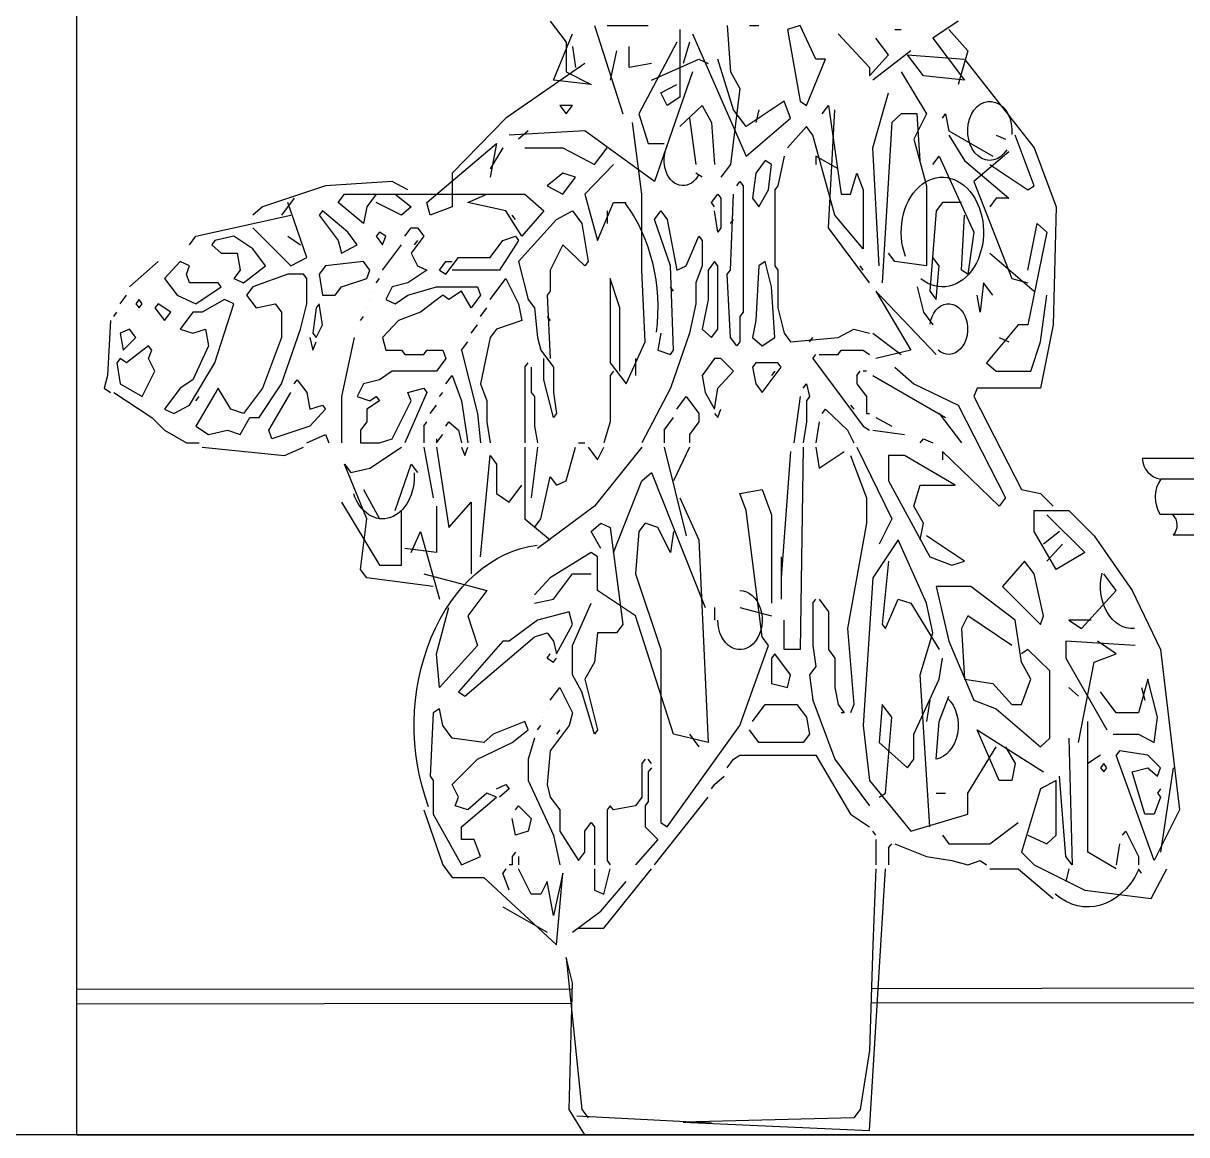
# Model space of a CAD drawing. Header units: inches. Extents: x 3 to 45, y 10.7 to 35.5.
# Drawn here: x 11.336 to 12.136, y 28.993 to 29.756 of the extents above; entities that cross this region are included whole.
import ezdxf

# ---------------------------------------------------------------- set-up
doc = ezdxf.new("R2010")
doc.units = ezdxf.units.IN
doc.header["$MEASUREMENT"] = 0
for name, color, linetype in [('02', 2, 'Continuous'), ('1', 1, 'Continuous'), ('4', 4, 'Continuous')]:
    doc.layers.add(name, color=color, linetype=linetype)

msp = doc.modelspace()

# ---------------------------------------------------------------- linework, layer by layer
at = {"layer": '02'}
for q in [(11.37263, 31.66262), (16.67263, 28.99262)]:
    msp.add_line((11.37263, 28.99262), q, dxfattribs=at)
at = {"layer": '1'}
for p, q in [((11.69805, 29.75775), (11.70892, 29.74326)), ((11.72848, 29.75485), (11.74805, 29.69399)), ((11.73718, 29.75485), (11.76543, 29.75485)), ((11.81978, 29.75485), (11.82195, 29.72297)), ((11.83499, 29.75485), (11.84151, 29.75485)), ((11.86977, 29.75485), (11.86108, 29.75196)), ((11.88064, 29.73167), (11.86977, 29.75485)), ((11.97846, 29.75775), (11.96107, 29.74616)), ((11.70022, 29.71718), (11.71327, 29.74906)), ((11.78717, 29.75196), (11.78717, 29.70558)), ((11.79587, 29.74906), (11.83282, 29.66501)), ((11.86108, 29.75196), (11.86977, 29.70269)), ((11.89586, 29.74906), (11.91759, 29.72587)), ((11.93498, 29.75196), (11.93933, 29.75196)), ((11.93933, 29.75196), (11.93933, 29.75196)), ((11.97193, 29.75196), (11.98498, 29.73746)), ((11.70892, 29.74326), (11.70892, 29.72297)), ((11.71327, 29.74036), (11.71544, 29.72587)), ((11.75239, 29.72587), (11.75239, 29.74036)), ((11.785, 29.74326), (11.75891, 29.69399)), ((11.79369, 29.74326), (11.78935, 29.72877)), ((11.93063, 29.73457), (11.92194, 29.74616)), ((11.96107, 29.74616), (11.9828, 29.71718)), ((11.7437, 29.73746), (11.73935, 29.71718)), ((11.76761, 29.71718), (11.80021, 29.73167)), ((11.80021, 29.73167), (11.80673, 29.72877)), ((11.82412, 29.69689), (11.81326, 29.73167)), ((11.87412, 29.69979), (11.88716, 29.73167)), ((11.88716, 29.73167), (11.88064, 29.73167)), ((11.91759, 29.72008), (11.93063, 29.73457)), ((11.94585, 29.73746), (11.91977, 29.71718)), ((11.95455, 29.72008), (11.94368, 29.73457)), ((11.94368, 29.73457), (11.9828, 29.73167)), ((11.98498, 29.73746), (11.97846, 29.71428)), ((11.9828, 29.73167), (12.03062, 29.67081)), ((11.72196, 29.72877), (11.66762, 29.69109)), ((11.70892, 29.72297), (11.72631, 29.71428)), ((11.76761, 29.72877), (11.75239, 29.72587)), ((11.79587, 29.72297), (11.76978, 29.64762)), ((11.82195, 29.72297), (11.82847, 29.71138)), ((11.91759, 29.72587), (11.91759, 29.72008)), ((11.93933, 29.72297), (11.95672, 29.69399)), ((11.72631, 29.71428), (11.70022, 29.71718)), ((11.77413, 29.70848), (11.785, 29.71428)), ((11.9828, 29.71718), (11.95455, 29.72008)), ((11.77848, 29.69979), (11.77413, 29.70848)), ((11.82847, 29.71138), (11.82195, 29.65921)), ((11.91977, 29.67081), (11.93063, 29.70848)), ((11.70457, 29.69979), (11.70892, 29.69399)), ((11.71327, 29.69979), (11.70457, 29.69979)), ((11.70892, 29.69399), (11.71327, 29.69979)), ((11.78717, 29.70558), (11.77848, 29.69979)), ((11.78717, 29.6853), (11.80239, 29.69979)), ((11.80239, 29.69979), (11.80891, 29.68819)), ((11.8589, 29.70269), (11.83282, 29.6853)), ((11.86325, 29.69109), (11.8589, 29.70269)), ((11.86977, 29.70269), (11.87412, 29.69979)), ((11.88499, 29.69399), (11.88933, 29.69979)), ((11.88933, 29.69979), (11.89803, 29.63892)), ((11.66762, 29.69109), (11.63067, 29.65342)), ((11.75891, 29.69399), (11.76543, 29.6737)), ((11.79369, 29.69109), (11.79804, 29.65921)), ((11.83282, 29.6853), (11.82412, 29.69689)), ((11.83282, 29.66501), (11.86325, 29.69109)), ((11.84151, 29.69689), (11.83934, 29.68819)), ((11.88933, 29.61574), (11.89368, 29.69689)), ((11.93933, 29.69399), (11.93281, 29.68819)), ((11.9502, 29.69399), (11.93933, 29.69399)), ((11.95672, 29.69399), (11.94802, 29.6766)), ((11.95237, 29.66211), (11.9502, 29.69399)), ((11.96759, 29.69109), (11.96976, 29.69399)), ((11.96976, 29.69399), (11.97193, 29.6824)), ((11.72196, 29.6824), (11.66979, 29.6795)), ((11.68283, 29.6824), (11.67631, 29.6766)), ((11.76978, 29.64762), (11.72196, 29.6824)), ((11.76109, 29.63892), (11.75457, 29.68819)), ((11.80891, 29.68819), (11.81108, 29.65921)), ((11.87412, 29.6853), (11.86108, 29.67081)), ((11.87847, 29.6795), (11.87412, 29.6853)), ((11.93281, 29.68819), (11.92629, 29.57806)), ((11.97193, 29.6824), (12.00237, 29.66501)), ((11.89368, 29.62443), (11.87847, 29.6795)), ((11.94802, 29.6766), (11.95672, 29.64472)), ((11.97193, 29.6795), (11.9828, 29.66211)), ((12.00454, 29.6795), (12.01106, 29.6766)), ((12.03062, 29.64472), (12.01758, 29.6795)), ((11.61328, 29.63313), (11.6611, 29.6737)), ((11.6611, 29.6737), (11.65675, 29.65052)), ((11.66545, 29.67081), (11.65675, 29.65631)), ((11.68066, 29.67081), (11.70675, 29.67081)), ((11.70675, 29.67081), (11.72848, 29.65921)), ((11.72848, 29.65921), (11.73718, 29.67081)), ((11.76543, 29.6737), (11.7763, 29.6737)), ((11.92411, 29.58965), (11.91977, 29.67081)), ((12.01323, 29.66791), (11.98932, 29.64762)), ((12.03062, 29.67081), (12.04584, 29.63023)), ((11.74152, 29.65921), (11.72196, 29.63892)), ((11.82195, 29.65921), (11.81543, 29.65052)), ((11.84586, 29.66211), (11.83934, 29.65342)), ((11.85021, 29.65921), (11.84586, 29.66211)), ((11.84803, 29.64182), (11.85021, 29.65921)), ((11.8589, 29.66501), (11.85456, 29.64472)), ((11.89586, 29.65631), (11.88064, 29.66501)), ((11.88064, 29.66501), (11.88064, 29.65921)), ((11.96107, 29.65921), (11.96541, 29.66501)), ((11.96541, 29.66501), (11.98932, 29.61284)), ((11.9828, 29.66211), (12.01323, 29.63603)), ((12.00019, 29.65921), (12.02628, 29.64182)), ((11.63067, 29.65342), (11.63067, 29.63023)), ((11.70675, 29.65342), (11.69588, 29.64472)), ((11.71544, 29.65052), (11.70675, 29.65342)), ((11.70675, 29.63892), (11.71544, 29.65052)), ((11.80239, 29.65052), (11.79804, 29.65342)), ((11.83934, 29.65342), (11.83717, 29.63603)), ((11.90455, 29.63892), (11.9089, 29.65342)), ((11.9089, 29.65342), (11.91325, 29.64182)), ((11.54372, 29.64472), (11.50025, 29.63023)), ((11.58937, 29.64762), (11.54372, 29.64472)), ((11.60023, 29.64182), (11.58937, 29.64762)), ((11.69588, 29.64472), (11.70675, 29.63892)), ((11.8263, 29.64472), (11.82847, 29.64762)), ((11.82847, 29.64762), (11.83065, 29.64472)), ((11.83065, 29.64472), (11.83065, 29.55777)), ((11.85456, 29.64472), (11.85238, 29.64182)), ((11.95672, 29.64472), (11.95672, 29.58965)), ((11.98932, 29.64762), (12.01541, 29.58096)), ((12.02628, 29.64182), (12.03062, 29.64472)), ((11.52198, 29.63603), (11.51329, 29.62443)), ((11.55241, 29.63313), (11.55676, 29.63892)), ((11.55676, 29.63892), (11.68066, 29.63892)), ((11.5785, 29.63892), (11.57198, 29.63023)), ((11.59154, 29.63892), (11.60241, 29.63023)), ((11.64153, 29.63313), (11.65458, 29.63892)), ((11.68066, 29.63892), (11.6937, 29.62733)), ((11.72196, 29.63892), (11.73066, 29.60704)), ((11.76109, 29.58676), (11.76109, 29.63892)), ((11.80891, 29.63313), (11.81326, 29.63892)), ((11.81326, 29.63892), (11.81543, 29.63603)), ((11.81543, 29.63603), (11.81543, 29.61574)), ((11.82195, 29.58676), (11.82412, 29.63892)), ((11.83717, 29.63603), (11.84151, 29.63023)), ((11.84151, 29.63023), (11.84803, 29.64182)), ((11.85238, 29.64182), (11.85238, 29.58965)), ((11.89803, 29.63892), (11.90455, 29.63892)), ((11.91325, 29.64182), (11.91325, 29.60125)), ((12.00454, 29.63603), (12.00019, 29.63023)), ((12.01323, 29.63603), (12.00454, 29.63603)), ((11.50025, 29.63023), (11.49372, 29.62443)), ((11.53068, 29.59545), (11.51763, 29.63313)), ((11.54155, 29.62733), (11.53937, 29.62443)), ((11.55893, 29.61284), (11.54155, 29.62733)), ((11.5698, 29.61864), (11.55241, 29.63313)), ((11.57198, 29.63023), (11.5698, 29.61864)), ((11.59589, 29.62443), (11.5785, 29.63313)), ((11.60241, 29.63023), (11.59589, 29.62443)), ((11.61545, 29.62443), (11.61328, 29.63313)), ((11.63067, 29.63023), (11.61545, 29.62443)), ((11.66762, 29.62733), (11.64153, 29.63313)), ((11.67849, 29.60994), (11.66762, 29.62733)), ((11.6937, 29.62733), (11.67849, 29.60994)), ((11.7024, 29.62153), (11.71327, 29.62733)), ((11.71327, 29.62733), (11.71979, 29.61864)), ((11.73066, 29.60704), (11.74152, 29.63313)), ((11.73718, 29.62733), (11.73718, 29.61864)), ((11.74152, 29.63313), (11.75022, 29.63313)), ((11.76978, 29.62153), (11.77413, 29.62733)), ((11.77413, 29.62733), (11.77848, 29.62153)), ((11.81108, 29.63023), (11.80891, 29.63313)), ((11.81326, 29.61284), (11.81108, 29.62733)), ((11.96324, 29.62733), (11.95889, 29.57226)), ((11.96759, 29.63313), (11.96324, 29.62733)), ((11.98063, 29.63313), (11.96759, 29.63313)), ((12.04584, 29.63023), (12.04367, 29.54908)), ((11.4546, 29.60994), (11.51981, 29.62443)), ((11.53937, 29.62443), (11.55241, 29.60704)), ((11.67414, 29.62153), (11.67197, 29.62443)), ((11.67631, 29.59255), (11.7024, 29.62153)), ((11.71979, 29.61864), (11.72413, 29.59255)), ((11.78065, 29.58965), (11.76978, 29.62153)), ((11.77848, 29.62153), (11.785, 29.58676)), ((11.82195, 29.61864), (11.82412, 29.62153)), ((11.91325, 29.60125), (11.89368, 29.62443)), ((11.98063, 29.58676), (11.9828, 29.62443)), ((12.02628, 29.58676), (12.0328, 29.61864)), ((12.0328, 29.61864), (12.03932, 29.61284)), ((11.49372, 29.61574), (11.51981, 29.58965)), ((11.56546, 29.60415), (11.55893, 29.61284)), ((11.58067, 29.61284), (11.5785, 29.60994)), ((11.58502, 29.60994), (11.58067, 29.61284)), ((11.59806, 29.60994), (11.60241, 29.61574)), ((11.60241, 29.61574), (11.60676, 29.61574)), ((11.60676, 29.61574), (11.6111, 29.60994)), ((11.81543, 29.61574), (11.81326, 29.61284)), ((11.91759, 29.57806), (11.88933, 29.61574)), ((11.98932, 29.61284), (11.98498, 29.58386)), ((12.03932, 29.61284), (12.02628, 29.54908)), ((11.45025, 29.60415), (11.4546, 29.60994)), ((11.46764, 29.60704), (11.46547, 29.60415)), ((11.46547, 29.60415), (11.47199, 29.59835)), ((11.48068, 29.60994), (11.46764, 29.60704)), ((11.49372, 29.60125), (11.48068, 29.60994)), ((11.51763, 29.60994), (11.52633, 29.60415)), ((11.55241, 29.60704), (11.55459, 29.59835)), ((11.55459, 29.59835), (11.56546, 29.60415)), ((11.5785, 29.60994), (11.58285, 29.60415)), ((11.58285, 29.60415), (11.58502, 29.60994)), ((11.58285, 29.58676), (11.59589, 29.60415)), ((11.6111, 29.60994), (11.60241, 29.59835)), ((11.60676, 29.60704), (11.60458, 29.60415)), ((11.65675, 29.59545), (11.66545, 29.60704)), ((11.67631, 29.60704), (11.66327, 29.58676)), ((11.66545, 29.60704), (11.67414, 29.60994)), ((11.67414, 29.60994), (11.67631, 29.60704)), ((11.70675, 29.60415), (11.69805, 29.58676)), ((11.72196, 29.58965), (11.70675, 29.60415)), ((11.79152, 29.58965), (11.80021, 29.60994)), ((11.80021, 29.60994), (11.80239, 29.60704)), ((11.80239, 29.60704), (11.80239, 29.58965)), ((11.47199, 29.59835), (11.48286, 29.59835)), ((11.48286, 29.59835), (11.48503, 29.58676)), ((11.50242, 29.58965), (11.49372, 29.60125)), ((11.51981, 29.58965), (11.53068, 29.59545)), ((11.60241, 29.59835), (11.60676, 29.58965)), ((11.62632, 29.58386), (11.63501, 29.59545)), ((11.63501, 29.59545), (11.65675, 29.59545)), ((11.93498, 29.59255), (11.93063, 29.59835)), ((11.96541, 29.58965), (11.96107, 29.59545)), ((12.00019, 29.59835), (12.03062, 29.57226)), ((11.42851, 29.59255), (11.40895, 29.57516)), ((11.44373, 29.59255), (11.43286, 29.58096)), ((11.45025, 29.58965), (11.44373, 29.59255)), ((11.44808, 29.58386), (11.45025, 29.58965)), ((11.48503, 29.58676), (11.48068, 29.58096)), ((11.4872, 29.57806), (11.50242, 29.58965)), ((11.54372, 29.58965), (11.53937, 29.58386)), ((11.5698, 29.59255), (11.54372, 29.58965)), ((11.57415, 29.58676), (11.5698, 29.59255)), ((11.57198, 29.58096), (11.57415, 29.58676)), ((11.61328, 29.58676), (11.60023, 29.57806)), ((11.60676, 29.58965), (11.61328, 29.58676)), ((11.62197, 29.58676), (11.62632, 29.59255)), ((11.62197, 29.58676), (11.62632, 29.58386)), ((11.62632, 29.59255), (11.63067, 29.59255)), ((11.66327, 29.58676), (11.63067, 29.58676)), ((11.67631, 29.59255), (11.68283, 29.56647)), ((11.69805, 29.58676), (11.69805, 29.57226)), ((11.72413, 29.59255), (11.72196, 29.58965)), ((11.76326, 29.53749), (11.76109, 29.58676)), ((11.78282, 29.53169), (11.78065, 29.58965)), ((11.785, 29.58676), (11.79152, 29.58965)), ((11.80239, 29.58965), (11.79804, 29.57806)), ((11.81108, 29.59255), (11.80673, 29.58676)), ((11.80673, 29.58676), (11.80673, 29.56647)), ((11.81326, 29.58965), (11.81108, 29.59255)), ((11.81326, 29.54618), (11.81326, 29.58965)), ((11.81978, 29.58386), (11.82195, 29.58676)), ((11.84151, 29.58965), (11.83934, 29.55198)), ((11.84586, 29.59255), (11.84151, 29.58965)), ((11.85021, 29.57516), (11.84586, 29.59255)), ((11.85238, 29.58965), (11.85456, 29.58676)), ((11.85456, 29.58676), (11.85456, 29.56067)), ((11.91325, 29.58676), (11.91107, 29.58965)), ((11.95672, 29.58965), (11.93498, 29.59255)), ((11.96324, 29.56647), (11.96541, 29.58965)), ((11.98498, 29.58386), (11.98063, 29.58676)), ((11.43286, 29.58096), (11.44156, 29.56937)), ((11.45025, 29.57806), (11.44808, 29.58386)), ((11.48068, 29.58096), (11.4872, 29.57806)), ((11.51763, 29.58386), (11.49372, 29.57516)), ((11.5285, 29.58386), (11.51763, 29.58386)), ((11.53068, 29.58096), (11.5285, 29.58386)), ((11.53068, 29.56357), (11.53068, 29.58096)), ((11.53937, 29.58386), (11.54155, 29.56937)), ((11.55459, 29.57516), (11.57198, 29.58096)), ((11.5785, 29.57806), (11.58067, 29.58096)), ((11.65675, 29.56647), (11.66762, 29.58096)), ((11.66762, 29.58096), (11.67631, 29.56357)), ((11.74587, 29.56067), (11.73935, 29.58096)), ((11.73935, 29.58096), (11.73935, 29.52299)), ((11.82195, 29.54038), (11.81978, 29.58386)), ((12.01541, 29.58096), (12.02628, 29.57806)), ((11.46981, 29.57806), (11.45025, 29.57806)), ((11.4546, 29.56357), (11.47199, 29.57516)), ((11.47199, 29.57516), (11.46981, 29.57806)), ((11.49372, 29.57516), (11.48938, 29.56937)), ((11.55024, 29.56937), (11.55459, 29.57516)), ((11.57632, 29.57226), (11.57632, 29.57226)), ((11.58937, 29.57516), (11.58502, 29.56647)), ((11.60023, 29.57806), (11.58937, 29.57516)), ((11.60023, 29.56937), (11.6198, 29.57516)), ((11.6198, 29.57516), (11.64806, 29.57516)), ((11.63719, 29.57226), (11.62849, 29.56647)), ((11.64371, 29.56067), (11.63719, 29.57226)), ((11.64806, 29.57516), (11.65023, 29.56937)), ((11.69805, 29.57226), (11.69588, 29.56937)), ((11.78282, 29.57226), (11.78065, 29.57516)), ((11.79804, 29.57806), (11.79804, 29.56357)), ((11.85238, 29.54038), (11.85021, 29.57516)), ((11.96324, 29.52879), (11.92194, 29.57226)), ((11.92194, 29.57226), (11.94585, 29.53169)), ((11.9502, 29.57516), (11.95455, 29.55777)), ((11.95889, 29.57226), (11.96324, 29.56647)), ((11.99585, 29.57806), (11.99367, 29.55777)), ((12.00237, 29.56937), (11.99585, 29.57806)), ((11.40243, 29.56357), (11.40678, 29.56937)), ((11.41547, 29.56647), (11.4133, 29.56357)), ((11.4133, 29.56357), (11.41547, 29.56067)), ((11.41765, 29.56357), (11.41547, 29.56647)), ((11.41547, 29.56067), (11.41765, 29.56357)), ((11.42851, 29.56357), (11.42634, 29.56067)), ((11.43721, 29.55777), (11.42851, 29.56357)), ((11.44156, 29.56937), (11.4546, 29.56357)), ((11.47416, 29.56647), (11.45895, 29.55777)), ((11.46764, 29.52299), (11.48068, 29.56357)), ((11.48068, 29.56357), (11.47416, 29.56647)), ((11.48938, 29.56937), (11.4959, 29.56067)), ((11.4959, 29.56067), (11.50894, 29.56357)), ((11.50894, 29.56357), (11.51329, 29.55777)), ((11.52633, 29.54618), (11.53068, 29.56357)), ((11.53937, 29.56357), (11.5372, 29.56067)), ((11.54155, 29.54908), (11.53937, 29.56357)), ((11.54155, 29.56937), (11.55024, 29.56937)), ((11.57415, 29.56647), (11.57415, 29.56647)), ((11.58502, 29.56647), (11.59154, 29.56357)), ((11.59154, 29.56357), (11.60023, 29.56937)), ((11.62415, 29.56937), (11.60893, 29.55777)), ((11.62849, 29.56647), (11.62415, 29.56937)), ((11.65023, 29.56937), (11.64371, 29.56067)), ((11.67631, 29.56357), (11.67849, 29.55198)), ((11.68283, 29.56647), (11.68718, 29.56067)), ((11.69588, 29.56937), (11.69805, 29.52589)), ((11.79804, 29.56357), (11.79369, 29.54328)), ((11.80673, 29.56647), (11.80239, 29.54618)), ((11.99367, 29.55777), (11.9915, 29.56937)), ((12.03497, 29.53749), (12.03932, 29.56937)), ((11.39808, 29.55488), (11.40026, 29.55777)), ((11.42634, 29.56067), (11.43286, 29.55198)), ((11.43286, 29.55198), (11.43721, 29.55777)), ((11.45242, 29.55777), (11.44373, 29.54618)), ((11.45895, 29.55777), (11.45242, 29.55777)), ((11.51329, 29.55777), (11.51329, 29.54038)), ((11.5372, 29.56067), (11.53502, 29.54328)), ((11.56763, 29.55198), (11.5698, 29.55488)), ((11.57198, 29.56067), (11.57198, 29.56067)), ((11.60893, 29.55777), (11.59371, 29.55198)), ((11.65023, 29.55488), (11.65458, 29.56067)), ((11.68718, 29.56067), (11.68936, 29.54038)), ((11.69588, 29.55488), (11.69805, 29.55198)), ((11.74587, 29.5172), (11.74587, 29.56067)), ((11.83065, 29.55777), (11.82847, 29.55488)), ((11.82847, 29.55488), (11.82847, 29.53749)), ((11.85456, 29.56067), (11.8589, 29.54328)), ((11.95455, 29.55777), (11.96107, 29.54908)), ((11.39591, 29.55198), (11.39373, 29.5143)), ((11.5372, 29.54038), (11.54155, 29.54908)), ((11.59371, 29.55198), (11.58285, 29.54038)), ((11.64371, 29.54328), (11.64806, 29.54908)), ((11.67849, 29.55198), (11.6611, 29.54618)), ((11.83934, 29.55198), (11.83717, 29.54038)), ((12.01976, 29.54908), (11.99802, 29.52299)), ((12.02628, 29.54908), (12.01976, 29.54908)), ((12.04367, 29.54908), (12.03497, 29.50561)), ((11.40895, 29.54618), (11.40243, 29.54328)), ((11.40243, 29.54328), (11.4046, 29.53169)), ((11.4046, 29.53169), (11.4133, 29.54038)), ((11.4133, 29.54038), (11.40895, 29.54618)), ((11.44373, 29.54618), (11.45242, 29.54328)), ((11.45242, 29.54328), (11.46112, 29.54618)), ((11.46112, 29.54618), (11.46329, 29.53459)), ((11.51329, 29.54038), (11.50025, 29.50561)), ((11.51329, 29.5085), (11.52633, 29.54618)), ((11.53285, 29.54038), (11.53502, 29.53169)), ((11.53502, 29.54328), (11.5372, 29.54038)), ((11.56328, 29.54038), (11.55459, 29.49981)), ((11.56546, 29.54618), (11.56546, 29.54618)), ((11.58285, 29.54038), (11.58502, 29.53169)), ((11.65675, 29.54038), (11.65023, 29.5085)), ((11.6611, 29.54618), (11.65675, 29.54038)), ((11.68936, 29.54038), (11.69153, 29.53169)), ((11.77413, 29.54328), (11.77196, 29.53169)), ((11.79369, 29.54328), (11.78065, 29.50561)), ((11.80239, 29.54618), (11.80891, 29.54038)), ((11.80891, 29.54038), (11.81326, 29.54618)), ((11.8263, 29.53459), (11.82195, 29.54038)), ((11.83717, 29.54038), (11.84369, 29.53459)), ((11.84369, 29.53459), (11.85238, 29.54038)), ((11.8589, 29.54328), (11.86325, 29.53749)), ((11.86325, 29.53749), (11.89586, 29.54038)), ((11.87629, 29.53749), (11.87847, 29.54038)), ((11.89586, 29.54038), (11.90672, 29.54618)), ((11.90672, 29.54618), (11.91759, 29.54328)), ((11.91977, 29.54328), (11.93933, 29.52879)), ((12.00671, 29.54038), (12.01323, 29.53749)), ((11.42199, 29.53459), (11.40678, 29.52299)), ((11.42417, 29.53169), (11.42199, 29.53459)), ((11.42199, 29.52589), (11.42417, 29.53169)), ((11.46329, 29.53459), (11.45242, 29.5114)), ((11.53502, 29.53169), (11.5372, 29.53749)), ((11.58502, 29.53169), (11.59589, 29.53169)), ((11.59589, 29.53169), (11.59806, 29.52879)), ((11.6111, 29.52879), (11.61328, 29.53169)), ((11.61328, 29.53169), (11.62415, 29.53169)), ((11.62415, 29.53169), (11.62632, 29.52589)), ((11.63719, 29.53169), (11.64153, 29.53749)), ((11.63719, 29.53169), (11.64806, 29.48822)), ((11.69153, 29.53169), (11.70022, 29.5201)), ((11.75022, 29.5085), (11.76326, 29.53749)), ((11.77196, 29.53169), (11.78065, 29.52879)), ((11.78065, 29.52879), (11.78282, 29.53169)), ((11.82847, 29.53749), (11.8263, 29.53459)), ((11.89586, 29.52879), (11.89803, 29.53169)), ((11.89803, 29.53169), (11.91325, 29.53169)), ((11.91325, 29.53169), (11.91759, 29.52879)), ((11.94585, 29.53169), (11.92194, 29.52589)), ((12.02845, 29.5172), (12.03497, 29.53749)), ((11.40243, 29.52589), (11.40026, 29.52299)), ((11.40026, 29.52299), (11.40243, 29.5085)), ((11.40678, 29.52299), (11.40243, 29.52589)), ((11.42634, 29.5172), (11.42199, 29.52589)), ((11.45025, 29.49401), (11.46764, 29.52299)), ((11.59806, 29.52879), (11.6111, 29.52879)), ((11.62632, 29.52589), (11.6198, 29.5172)), ((11.68066, 29.5201), (11.68283, 29.52299)), ((11.6937, 29.5114), (11.6937, 29.52589)), ((11.73935, 29.52299), (11.75022, 29.5085)), ((11.75674, 29.52589), (11.75674, 29.5143)), ((11.81108, 29.52589), (11.80239, 29.5143)), ((11.81543, 29.52589), (11.81108, 29.52589)), ((11.82412, 29.5172), (11.81543, 29.52589)), ((11.83934, 29.52299), (11.83717, 29.5201)), ((11.85456, 29.52299), (11.83934, 29.52299)), ((11.85673, 29.5201), (11.85456, 29.52299)), ((11.87847, 29.52589), (11.88064, 29.52879)), ((11.87847, 29.52589), (11.91325, 29.47952)), ((11.88281, 29.52879), (11.89586, 29.52879)), ((11.99802, 29.52299), (12.00454, 29.5172)), ((11.41765, 29.49981), (11.42634, 29.5172)), ((11.58937, 29.5172), (11.58067, 29.5114)), ((11.6198, 29.5172), (11.58937, 29.5172)), ((11.68066, 29.5201), (11.68066, 29.46793)), ((11.68501, 29.5201), (11.68501, 29.50271)), ((11.70022, 29.5201), (11.70022, 29.50271)), ((11.74152, 29.5172), (11.73935, 29.5143)), ((11.81326, 29.50561), (11.82412, 29.5172)), ((11.83717, 29.5201), (11.83934, 29.5085)), ((11.84369, 29.50271), (11.85673, 29.5201)), ((11.85238, 29.5172), (11.85021, 29.5143)), ((11.9089, 29.5143), (11.91107, 29.5172)), ((11.91542, 29.5172), (11.91325, 29.5172)), ((11.93498, 29.5201), (11.94802, 29.5085)), ((12.00454, 29.5172), (12.02845, 29.5172)), ((11.39373, 29.5143), (11.39156, 29.50561)), ((11.40243, 29.5085), (11.41765, 29.49981)), ((11.45242, 29.5114), (11.44373, 29.50561)), ((11.49807, 29.48532), (11.51329, 29.5085)), ((11.52198, 29.5085), (11.52416, 29.5114)), ((11.52416, 29.5114), (11.53068, 29.50271)), ((11.5698, 29.5085), (11.56546, 29.49981)), ((11.58067, 29.5114), (11.5698, 29.5085)), ((11.62632, 29.5085), (11.63067, 29.5143)), ((11.63067, 29.5143), (11.63719, 29.49691)), ((11.65023, 29.5085), (11.65458, 29.49691)), ((11.70022, 29.48532), (11.6937, 29.5114)), ((11.73935, 29.5143), (11.73935, 29.48242)), ((11.80239, 29.5143), (11.80456, 29.50271)), ((11.83934, 29.5085), (11.84369, 29.50271)), ((11.87195, 29.50561), (11.87412, 29.5085)), ((11.87412, 29.5085), (11.87629, 29.49981)), ((11.9089, 29.5143), (11.9089, 29.5085)), ((11.9089, 29.5085), (11.91542, 29.49981)), ((11.91977, 29.5143), (11.96976, 29.48532)), ((11.94802, 29.5085), (11.97846, 29.49401)), ((11.39156, 29.50561), (11.39591, 29.50271)), ((11.39808, 29.50271), (11.42417, 29.48532)), ((11.44373, 29.50561), (11.43286, 29.49111)), ((11.46981, 29.50561), (11.4546, 29.47952)), ((11.4546, 29.49691), (11.45677, 29.49981)), ((11.47851, 29.49111), (11.46981, 29.50561)), ((11.50025, 29.50561), (11.4872, 29.48822)), ((11.50459, 29.47662), (11.51981, 29.50271)), ((11.53068, 29.50271), (11.53285, 29.49111)), ((11.55459, 29.49981), (11.55459, 29.46793)), ((11.56546, 29.49981), (11.57415, 29.49691)), ((11.57415, 29.49691), (11.5785, 29.49981)), ((11.5785, 29.49981), (11.58067, 29.49691)), ((11.61328, 29.50271), (11.59806, 29.46793)), ((11.60023, 29.50271), (11.6111, 29.50561)), ((11.60241, 29.49691), (11.60023, 29.50271)), ((11.6111, 29.50561), (11.61328, 29.50271)), ((11.62197, 29.49981), (11.62415, 29.50271)), ((11.68501, 29.50271), (11.68718, 29.49981)), ((11.68718, 29.49981), (11.68718, 29.47952)), ((11.70022, 29.50271), (11.7024, 29.48822)), ((11.78065, 29.50561), (11.76109, 29.46793)), ((11.785, 29.49111), (11.79152, 29.49981)), ((11.79152, 29.49981), (11.80021, 29.48822)), ((11.80456, 29.50271), (11.81108, 29.49111)), ((11.81108, 29.49111), (11.81326, 29.50561)), ((11.86977, 29.49981), (11.86542, 29.46793)), ((11.87629, 29.49981), (11.87412, 29.49691)), ((11.91542, 29.49981), (11.91542, 29.48822)), ((11.9915, 29.50561), (11.98932, 29.49981)), ((11.98932, 29.49981), (12.02193, 29.43605)), ((12.03497, 29.50561), (11.9915, 29.50561)), ((11.43286, 29.49111), (11.43938, 29.48822)), ((11.43938, 29.48822), (11.45025, 29.49401)), ((11.4872, 29.48822), (11.47851, 29.49111)), ((11.53285, 29.49111), (11.54155, 29.49401)), ((11.54372, 29.49111), (11.53285, 29.47952)), ((11.54155, 29.49401), (11.54372, 29.49111)), ((11.58067, 29.49691), (11.57198, 29.49111)), ((11.57198, 29.49111), (11.57198, 29.48242)), ((11.58937, 29.47083), (11.60241, 29.49691)), ((11.61545, 29.48822), (11.6198, 29.49401)), ((11.63719, 29.49691), (11.64153, 29.46793)), ((11.65458, 29.49691), (11.65458, 29.48242)), ((11.81326, 29.48532), (11.81543, 29.49111)), ((11.87412, 29.49691), (11.87412, 29.48242)), ((11.88499, 29.48822), (11.88716, 29.49111)), ((11.88716, 29.49111), (11.90238, 29.47662)), ((11.90455, 29.49401), (11.90672, 29.49111)), ((11.97846, 29.49401), (12.01106, 29.43025)), ((11.42417, 29.48532), (11.43286, 29.47662)), ((11.48503, 29.47372), (11.49155, 29.48532)), ((11.49155, 29.48532), (11.49807, 29.48532)), ((11.57198, 29.48242), (11.56763, 29.47662)), ((11.6111, 29.47952), (11.61328, 29.48242)), ((11.62632, 29.47952), (11.62849, 29.48242)), ((11.62849, 29.48242), (11.63501, 29.47662)), ((11.64806, 29.48822), (11.65023, 29.46793)), ((11.65458, 29.48242), (11.65675, 29.46793)), ((11.7024, 29.48822), (11.70022, 29.48532)), ((11.73935, 29.48242), (11.735, 29.46793)), ((11.7763, 29.47662), (11.78282, 29.48532)), ((11.80021, 29.48242), (11.79369, 29.47372)), ((11.80021, 29.48822), (11.80021, 29.48242)), ((11.81108, 29.48822), (11.81326, 29.48532)), ((11.87412, 29.48242), (11.87195, 29.46793)), ((11.88281, 29.48242), (11.88064, 29.46793)), ((11.91542, 29.48822), (11.91759, 29.48822)), ((11.92194, 29.48532), (11.93281, 29.47952)), ((11.96541, 29.48822), (11.98063, 29.46793)), ((11.43286, 29.47662), (11.44808, 29.46793)), ((11.4546, 29.47952), (11.46329, 29.47372)), ((11.46329, 29.47372), (11.47633, 29.47662)), ((11.47633, 29.47662), (11.48503, 29.47372)), ((11.50677, 29.47083), (11.50459, 29.47662)), ((11.53285, 29.47952), (11.50677, 29.47083)), ((11.56763, 29.47662), (11.56763, 29.46793)), ((11.6111, 29.47952), (11.6111, 29.46793)), ((11.63501, 29.47662), (11.63719, 29.46793)), ((11.68718, 29.47952), (11.68936, 29.46793)), ((11.7763, 29.47662), (11.7763, 29.46793)), ((11.90238, 29.47662), (11.90672, 29.46793)), ((11.91325, 29.47952), (11.91759, 29.47662)), ((11.91977, 29.47662), (11.9415, 29.47372)), ((11.44808, 29.46793), (11.45677, 29.46793)), ((11.53068, 29.46793), (11.54372, 29.47372)), ((11.54372, 29.47372), (11.54589, 29.46793)), ((11.56763, 29.46793), (11.58067, 29.46793)), ((11.58067, 29.46793), (11.58937, 29.47083)), ((11.6198, 29.46793), (11.62415, 29.47372)), ((11.6198, 29.47083), (11.6198, 29.46793)), ((11.71761, 29.46793), (11.72196, 29.46793)), ((11.79369, 29.47372), (11.79369, 29.46793)), ((11.95237, 29.46793), (11.95455, 29.47083)), ((11.95455, 29.47083), (11.96107, 29.46793)), ((11.45895, 29.46503), (11.51546, 29.45923)), ((11.51546, 29.45923), (11.5285, 29.46503)), ((11.57415, 29.45054), (11.59589, 29.46503)), ((11.6111, 29.46503), (11.61762, 29.43025)), ((11.6198, 29.46503), (11.62849, 29.40996)), ((11.63719, 29.46503), (11.63936, 29.45923)), ((11.63936, 29.45923), (11.64153, 29.46503)), ((11.65023, 29.38968), (11.65675, 29.45923)), ((11.65675, 29.45923), (11.6611, 29.45344)), ((11.68066, 29.46503), (11.68066, 29.41576)), ((11.68936, 29.46503), (11.68501, 29.43025)), ((11.70892, 29.44184), (11.71544, 29.46503)), ((11.72413, 29.46503), (11.73066, 29.45633)), ((11.76109, 29.46503), (11.72848, 29.42445)), ((11.73066, 29.45633), (11.735, 29.46503)), ((11.7763, 29.46503), (11.79152, 29.40417)), ((11.79369, 29.46503), (11.78282, 29.44184)), ((11.86325, 29.46213), (11.85673, 29.37518)), ((11.87195, 29.46503), (11.86977, 29.32591)), ((11.88064, 29.46503), (11.88281, 29.45054)), ((11.88281, 29.45054), (11.9002, 29.46213)), ((11.90455, 29.45923), (11.91542, 29.43025)), ((11.9089, 29.46503), (11.93281, 29.41576)), ((11.9415, 29.45923), (11.93063, 29.45923)), ((11.93063, 29.45923), (11.93063, 29.44184)), ((11.97628, 29.43895), (11.9415, 29.45923)), ((11.96759, 29.46213), (11.96759, 29.45633)), ((12.00671, 29.42445), (11.96759, 29.46213)), ((11.57198, 29.41576), (11.55676, 29.45344)), ((11.55676, 29.45344), (11.56111, 29.44764)), ((11.56111, 29.44764), (11.57415, 29.45054)), ((11.59154, 29.42156), (11.60241, 29.45344)), ((11.60241, 29.45344), (11.60676, 29.44764)), ((11.6611, 29.45344), (11.6611, 29.43315)), ((12.7049, 29.45726), (12.10494, 29.45726)), ((11.69153, 29.41576), (11.69805, 29.44474)), ((11.69805, 29.44474), (11.7024, 29.43895)), ((11.76109, 29.44184), (11.76761, 29.44764)), ((11.76761, 29.44764), (11.80456, 29.3549)), ((12.69219, 29.44307), (12.11765, 29.44307)), ((11.5698, 29.43605), (11.58067, 29.41576)), ((11.66979, 29.42735), (11.67849, 29.43895)), ((11.7024, 29.43895), (11.70892, 29.44184)), ((11.74152, 29.39257), (11.76109, 29.44184)), ((11.82847, 29.43315), (11.84369, 29.43605)), ((11.84369, 29.43605), (11.85021, 29.41866)), ((11.93063, 29.44184), (11.95889, 29.38968)), ((11.94802, 29.42445), (11.95237, 29.43895)), ((11.95237, 29.43895), (11.97628, 29.43895)), ((12.02193, 29.43605), (12.03497, 29.43315)), ((11.55459, 29.42735), (11.58067, 29.38388)), ((11.62849, 29.40996), (11.64371, 29.42735)), ((11.64371, 29.42735), (11.64371, 29.37808)), ((11.6611, 29.43315), (11.66979, 29.42735)), ((11.78717, 29.43025), (11.80021, 29.40127)), ((11.83282, 29.42156), (11.82847, 29.43315)), ((11.91542, 29.43025), (11.91542, 29.41286)), ((12.01106, 29.43025), (12.00671, 29.42445)), ((12.03497, 29.43315), (12.04367, 29.42445)), ((11.59589, 29.38388), (11.59589, 29.42156)), ((11.6198, 29.42445), (11.6198, 29.39257)), ((11.72848, 29.42445), (11.68936, 29.39547)), ((11.84369, 29.33461), (11.83282, 29.42156)), ((11.85021, 29.41866), (11.85021, 29.35779)), ((11.95455, 29.41286), (11.94802, 29.42445)), ((12.03062, 29.40706), (12.03062, 29.42156)), ((12.03062, 29.42156), (12.05453, 29.42156)), ((12.03932, 29.41866), (12.0654, 29.39257)), ((12.05453, 29.42156), (12.07192, 29.40417)), ((12.69249, 29.41874), (12.11739, 29.41874)), ((11.56763, 29.38098), (11.57198, 29.41576)), ((11.68066, 29.41576), (11.69805, 29.40127)), ((11.68718, 29.40996), (11.69153, 29.41576)), ((11.72631, 29.40706), (11.73283, 29.41286)), ((11.73283, 29.41286), (11.73935, 29.40996)), ((11.76326, 29.41286), (11.75891, 29.40706)), ((11.77196, 29.40996), (11.76326, 29.41286)), ((11.91542, 29.41286), (11.90238, 29.34041)), ((11.93281, 29.41576), (11.92411, 29.39837)), ((11.95237, 29.40127), (11.95455, 29.41286)), ((11.60241, 29.39257), (11.60893, 29.40706)), ((11.60893, 29.40706), (11.62197, 29.36069)), ((11.73283, 29.39547), (11.72631, 29.40706)), ((11.73935, 29.40996), (11.74805, 29.3433)), ((11.75891, 29.40706), (11.75674, 29.37808)), ((11.78065, 29.39257), (11.77196, 29.40996)), ((11.78282, 29.40706), (11.78065, 29.39257)), ((11.9828, 29.38678), (11.95672, 29.40417)), ((12.04584, 29.38098), (12.03062, 29.40706)), ((12.04801, 29.40706), (12.03715, 29.39837)), ((12.07192, 29.40417), (12.09801, 29.36649)), ((12.68349, 29.40455), (12.12623, 29.40455)), ((11.6198, 29.39257), (11.59806, 29.39547)), ((11.80021, 29.40127), (11.80673, 29.26215)), ((11.93716, 29.40127), (11.91977, 29.37518)), ((11.95672, 29.35779), (11.93716, 29.40127)), ((12.05019, 29.39837), (12.03932, 29.38678)), ((11.72631, 29.39257), (11.69805, 29.37518)), ((11.73066, 29.38968), (11.72631, 29.39257)), ((11.73066, 29.36649), (11.73066, 29.38968)), ((11.85673, 29.38968), (11.85673, 29.36069)), ((11.93063, 29.38678), (11.92629, 29.3433)), ((11.95889, 29.38968), (11.97411, 29.38388)), ((11.97411, 29.38388), (11.9828, 29.38678)), ((12.0241, 29.38678), (12.00889, 29.36939)), ((12.03062, 29.37808), (12.0241, 29.38678)), ((12.0654, 29.39257), (12.04584, 29.38098)), ((11.57198, 29.37518), (11.56763, 29.38098)), ((11.58067, 29.38388), (11.59589, 29.38388)), ((11.61762, 29.36939), (11.57198, 29.37518)), ((11.6111, 29.37808), (11.65458, 29.36649)), ((11.69805, 29.37518), (11.68718, 29.36359)), ((11.70022, 29.36069), (11.71327, 29.37808)), ((11.71327, 29.37808), (11.72631, 29.37808)), ((11.75674, 29.37808), (11.77413, 29.32591)), ((11.91977, 29.37518), (11.91325, 29.27375)), ((12.03715, 29.3491), (12.03062, 29.37808)), ((12.08714, 29.36649), (12.07845, 29.37808)), ((11.65458, 29.36649), (11.64153, 29.3491)), ((11.75674, 29.3491), (11.73066, 29.36649)), ((11.96324, 29.36939), (11.97193, 29.33171)), ((11.98715, 29.36939), (11.96324, 29.36939)), ((12.01758, 29.3462), (11.98715, 29.36939)), ((12.00889, 29.36939), (12.03497, 29.3433)), ((12.06323, 29.34041), (12.08714, 29.36649)), ((12.09801, 29.36649), (12.11757, 29.32591)), ((11.6198, 29.32302), (11.62849, 29.3549)), ((11.68718, 29.35779), (11.70022, 29.36069)), ((11.71327, 29.32881), (11.72631, 29.35779)), ((11.81108, 29.3549), (11.81108, 29.3462)), ((11.82847, 29.3549), (11.85021, 29.3491)), ((11.87847, 29.35779), (11.88064, 29.36069)), ((11.87847, 29.35779), (11.87847, 29.32881)), ((11.88281, 29.36069), (11.88933, 29.352)), ((11.92846, 29.34041), (11.93716, 29.36069)), ((11.93716, 29.36069), (11.94585, 29.35779)), ((11.94585, 29.35779), (11.96541, 29.32591)), ((11.96107, 29.33751), (11.95672, 29.35779)), ((11.64153, 29.3491), (11.64806, 29.32881)), ((11.71109, 29.352), (11.68936, 29.3462)), ((11.71327, 29.3433), (11.71109, 29.352)), ((11.78282, 29.26795), (11.75674, 29.3491)), ((11.88933, 29.352), (11.88933, 29.32591)), ((11.98498, 29.3491), (11.98063, 29.34041)), ((12.01541, 29.32881), (11.98498, 29.3491)), ((12.03497, 29.3433), (12.03715, 29.3491)), ((11.68936, 29.3462), (11.66979, 29.33171)), ((11.7024, 29.32302), (11.71327, 29.3433)), ((11.74805, 29.3433), (11.7437, 29.33751)), ((11.8589, 29.32591), (11.8589, 29.3462)), ((11.90238, 29.34041), (11.90672, 29.28824)), ((11.92629, 29.3433), (11.92846, 29.34041)), ((11.98063, 29.34041), (11.9828, 29.30563)), ((12.02193, 29.31722), (12.01758, 29.3462)), ((12.06975, 29.3462), (12.05453, 29.3462)), ((12.05453, 29.3462), (12.06323, 29.34041)), ((11.66545, 29.33171), (11.63501, 29.29693)), ((11.63936, 29.29403), (11.68718, 29.33461)), ((11.66979, 29.33171), (11.66545, 29.33171)), ((11.68718, 29.33461), (11.69588, 29.33751)), ((11.69588, 29.33751), (11.70022, 29.33171)), ((11.70022, 29.33171), (11.7024, 29.32302)), ((11.73066, 29.33751), (11.72848, 29.31722)), ((11.7437, 29.33751), (11.73066, 29.33751)), ((11.84803, 29.32881), (11.84369, 29.33461)), ((11.95237, 29.30852), (11.96107, 29.33751)), ((11.97193, 29.33171), (11.98932, 29.29113)), ((12.05236, 29.33171), (12.05236, 29.32012)), ((12.10018, 29.32881), (12.05236, 29.33171)), ((12.08714, 29.32302), (12.0741, 29.33171)), ((11.62197, 29.29983), (11.6198, 29.32302)), ((11.64806, 29.32881), (11.62197, 29.29983)), ((11.69588, 29.32012), (11.69805, 29.32302)), ((11.71327, 29.30852), (11.71327, 29.32881)), ((11.77413, 29.32591), (11.77413, 29.20709)), ((11.82847, 29.27375), (11.84803, 29.32881)), ((11.85238, 29.32302), (11.85021, 29.32012)), ((11.86325, 29.30852), (11.85238, 29.32302)), ((11.86977, 29.32591), (11.8589, 29.32591)), ((11.87847, 29.32881), (11.88064, 29.31432)), ((11.88933, 29.32591), (11.89368, 29.32012)), ((12.02628, 29.32591), (12.02193, 29.32302)), ((12.04149, 29.31142), (12.02628, 29.32591)), ((12.07192, 29.31722), (12.08714, 29.32302)), ((12.11757, 29.32591), (12.13061, 29.21578)), ((11.69588, 29.32012), (11.70022, 29.31722)), ((11.70022, 29.31722), (11.7024, 29.32012)), ((11.72848, 29.31722), (11.72196, 29.30563)), ((11.85021, 29.32012), (11.85021, 29.30273)), ((11.89368, 29.32012), (11.89368, 29.29983)), ((11.96541, 29.30563), (11.96759, 29.32012)), ((12.02845, 29.30563), (12.02193, 29.31722)), ((12.05236, 29.32012), (12.08062, 29.27085)), ((12.06106, 29.26215), (12.07192, 29.31722)), ((11.71979, 29.29693), (11.71327, 29.30852)), ((11.86108, 29.29983), (11.86325, 29.30852)), ((11.88064, 29.31432), (11.87629, 29.30852)), ((11.87629, 29.30852), (11.87847, 29.29113)), ((11.95889, 29.20419), (11.95237, 29.30852)), ((12.04149, 29.26505), (12.04149, 29.31142)), ((11.69805, 29.29113), (11.70457, 29.29983)), ((11.70457, 29.29983), (11.71327, 29.28244)), ((11.72196, 29.30563), (11.73066, 29.27085)), ((11.85021, 29.30273), (11.86108, 29.29983)), ((11.89368, 29.29983), (11.89586, 29.28824)), ((11.94802, 29.26795), (11.96541, 29.30563)), ((11.9828, 29.30563), (12.00237, 29.30273)), ((12.00237, 29.30273), (12.01541, 29.28824)), ((12.02193, 29.28824), (12.02845, 29.30563)), ((12.05453, 29.29983), (12.06106, 29.29403)), ((12.10888, 29.30563), (12.10236, 29.28244)), ((12.10453, 29.29983), (12.1067, 29.29113)), ((12.1154, 29.27954), (12.10888, 29.30563)), ((11.63501, 29.29693), (11.63936, 29.29403)), ((11.72848, 29.26795), (11.71979, 29.29693)), ((11.87847, 29.29113), (11.89368, 29.25056)), ((11.95889, 29.29113), (11.95672, 29.27664)), ((11.96541, 29.27664), (11.97193, 29.29403)), ((11.98932, 29.29113), (12.00454, 29.28534)), ((12.08714, 29.28244), (12.07627, 29.29693)), ((11.62197, 29.28534), (11.61762, 29.28244)), ((11.62415, 29.27375), (11.62197, 29.28534)), ((11.69588, 29.28534), (11.69588, 29.28534)), ((11.83717, 29.27664), (11.84586, 29.28824)), ((11.84586, 29.28824), (11.8676, 29.28824)), ((11.8676, 29.28824), (11.87412, 29.27954)), ((11.89586, 29.28824), (11.9002, 29.28244)), ((11.90672, 29.28824), (11.90455, 29.28244)), ((11.92629, 29.28824), (11.92411, 29.26215)), ((11.93281, 29.27954), (11.92629, 29.28824)), ((12.00454, 29.28534), (12.03497, 29.25925)), ((12.01541, 29.28824), (12.02193, 29.28824)), ((11.61762, 29.28244), (11.61545, 29.23897)), ((11.68066, 29.27664), (11.65892, 29.26795)), ((11.68283, 29.27085), (11.68066, 29.27664)), ((11.6937, 29.27954), (11.6937, 29.27954)), ((11.71327, 29.28244), (11.71109, 29.27375)), ((11.87412, 29.27954), (11.87629, 29.26795)), ((11.9002, 29.28244), (11.89803, 29.28244)), ((11.92846, 29.22737), (11.93281, 29.27954)), ((11.96324, 29.25056), (11.96541, 29.27664)), ((12.06758, 29.1868), (12.06758, 29.27664)), ((12.10236, 29.28244), (12.08714, 29.28244)), ((12.11322, 29.26215), (12.1154, 29.27954)), ((11.63067, 29.26505), (11.62415, 29.27375)), ((11.65892, 29.26795), (11.6524, 29.26215)), ((11.67197, 29.26215), (11.68283, 29.27085)), ((11.68936, 29.27085), (11.69153, 29.27375)), ((11.71109, 29.27375), (11.69805, 29.25636)), ((11.70457, 29.27085), (11.7024, 29.26795)), ((11.73066, 29.27085), (11.72848, 29.26795)), ((11.77848, 29.20419), (11.82847, 29.27375)), ((11.80673, 29.26215), (11.78282, 29.26795)), ((11.79369, 29.26795), (11.80021, 29.25925)), ((11.84151, 29.26215), (11.83499, 29.27085)), ((11.87629, 29.26795), (11.87195, 29.26215)), ((11.91325, 29.27375), (11.91759, 29.23607)), ((11.94802, 29.25056), (11.94802, 29.26795)), ((11.9915, 29.27085), (12.03715, 29.24186)), ((12.00671, 29.23607), (11.9915, 29.27085)), ((12.08497, 29.26795), (12.10236, 29.26795)), ((12.10236, 29.26795), (12.11322, 29.26215)), ((11.6524, 29.26215), (11.63067, 29.26505)), ((11.64806, 29.25056), (11.67197, 29.26215)), ((11.68718, 29.26505), (11.68283, 29.25056)), ((11.87195, 29.26215), (11.84151, 29.26215)), ((11.92411, 29.26215), (11.94368, 29.24476)), ((11.98498, 29.22737), (12.00454, 29.25925)), ((12.01106, 29.25925), (12.01758, 29.24766)), ((12.03497, 29.25925), (12.04149, 29.26505)), ((12.05453, 29.26505), (12.05671, 29.1781)), ((11.63067, 29.23317), (11.64806, 29.25056)), ((11.68283, 29.25056), (11.68283, 29.23607)), ((11.69805, 29.25636), (11.69588, 29.23317)), ((11.76326, 29.25056), (11.76109, 29.24766)), ((11.76761, 29.24766), (11.76543, 29.25056)), ((11.81978, 29.24476), (11.82412, 29.25056)), ((11.82412, 29.25056), (11.82847, 29.25346)), ((11.82847, 29.25346), (11.88064, 29.25346)), ((11.88064, 29.25346), (11.90455, 29.21288)), ((11.89368, 29.25056), (11.91759, 29.21868)), ((11.94368, 29.24476), (11.94802, 29.25056)), ((12.07627, 29.25346), (12.06758, 29.24766)), ((12.08931, 29.25636), (12.08714, 29.25346)), ((12.11322, 29.181), (12.08714, 29.25346)), ((12.10888, 29.25346), (12.08931, 29.25636)), ((12.11757, 29.24476), (12.10888, 29.25346)), ((11.76109, 29.24766), (11.76109, 29.22448)), ((11.76761, 29.24476), (11.76543, 29.24186)), ((12.01758, 29.24766), (12.01541, 29.23607)), ((12.07845, 29.24766), (12.07627, 29.24476)), ((12.07627, 29.24476), (12.07845, 29.24186)), ((12.08062, 29.24476), (12.07845, 29.24766)), ((12.07845, 29.24186), (12.08062, 29.24476)), ((12.09801, 29.24186), (12.10888, 29.24476)), ((12.10888, 29.24476), (12.1154, 29.23897)), ((12.1154, 29.23897), (12.11757, 29.24476)), ((12.12627, 29.24476), (12.11757, 29.1868)), ((11.61545, 29.23897), (11.61762, 29.23607)), ((11.61762, 29.23607), (11.61762, 29.21288)), ((11.68283, 29.23607), (11.70022, 29.19839)), ((11.76543, 29.24186), (11.76543, 29.22158)), ((11.81108, 29.23317), (11.8176, 29.23897)), ((11.91759, 29.23607), (11.94585, 29.20129)), ((12.01541, 29.23607), (12.00671, 29.23607)), ((12.04584, 29.23607), (12.03497, 29.23027)), ((12.04584, 29.19839), (12.04584, 29.23607)), ((12.05236, 29.1839), (12.04801, 29.23897)), ((12.1067, 29.21288), (12.09801, 29.24186)), ((11.63501, 29.22448), (11.63067, 29.23317)), ((11.65458, 29.22737), (11.64153, 29.21578)), ((11.6611, 29.22448), (11.65458, 29.22737)), ((11.6611, 29.23027), (11.66762, 29.23317)), ((11.66979, 29.23027), (11.66327, 29.22448)), ((11.66762, 29.23317), (11.66979, 29.23027)), ((11.69588, 29.23317), (11.69805, 29.22448)), ((11.80891, 29.23027), (11.81108, 29.23317)), ((11.92411, 29.22448), (11.92846, 29.22737)), ((11.96324, 29.22737), (11.96976, 29.22737)), ((11.98498, 29.21288), (11.98498, 29.22737)), ((12.03497, 29.23027), (12.02193, 29.1868)), ((12.11757, 29.23027), (12.1154, 29.22737)), ((12.1154, 29.22737), (12.11757, 29.22448)), ((11.63284, 29.21868), (11.63501, 29.22448)), ((11.64153, 29.21578), (11.63284, 29.21868)), ((11.63719, 29.20419), (11.6611, 29.22448)), ((11.67414, 29.21578), (11.67631, 29.21868)), ((11.67631, 29.21868), (11.68501, 29.20998)), ((11.69805, 29.22448), (11.70457, 29.21578)), ((11.73935, 29.21868), (11.73718, 29.21578)), ((11.74152, 29.21578), (11.73935, 29.21868)), ((11.75674, 29.21868), (11.74152, 29.21578)), ((11.76109, 29.22448), (11.75674, 29.21868)), ((11.76543, 29.22158), (11.76326, 29.21868)), ((11.76326, 29.21868), (11.76326, 29.20419)), ((11.76978, 29.1781), (11.80673, 29.22448)), ((12.11757, 29.22448), (12.11322, 29.21288)), ((11.6111, 29.21578), (11.62415, 29.1781)), ((11.61762, 29.21288), (11.63719, 29.1781)), ((11.70457, 29.21578), (11.70457, 29.20129)), ((11.73718, 29.21578), (11.73718, 29.181)), ((11.90455, 29.21288), (11.91759, 29.20419)), ((11.94585, 29.20129), (11.98498, 29.21288)), ((12.11322, 29.21288), (12.1067, 29.21288)), ((12.13061, 29.21578), (12.11322, 29.181)), ((11.63719, 29.19549), (11.63719, 29.20419)), ((11.67414, 29.19839), (11.67197, 29.20998)), ((11.68501, 29.20998), (11.68283, 29.20129)), ((11.72196, 29.20129), (11.72631, 29.20709)), ((11.72631, 29.20709), (11.72848, 29.20419)), ((11.72848, 29.20419), (11.72848, 29.1781)), ((11.76326, 29.20419), (11.77196, 29.19549)), ((11.77413, 29.20709), (11.77848, 29.20419)), ((12.00019, 29.19259), (12.01976, 29.20709)), ((11.64588, 29.19549), (11.63719, 29.19549)), ((11.65023, 29.1839), (11.64588, 29.19549)), ((11.68283, 29.20129), (11.67414, 29.19839)), ((11.70022, 29.19839), (11.70457, 29.1781)), ((11.70457, 29.20129), (11.71761, 29.181)), ((11.72196, 29.1868), (11.72196, 29.20129)), ((11.77196, 29.19549), (11.75674, 29.1781)), ((11.92194, 29.19839), (11.91977, 29.20129)), ((11.92194, 29.19549), (11.92194, 29.1781)), ((11.96759, 29.19839), (11.97193, 29.19259)), ((12.02628, 29.19839), (12.03932, 29.19259)), ((12.03932, 29.19259), (12.04584, 29.19839)), ((12.09149, 29.19839), (12.09366, 29.20129)), ((12.09366, 29.20129), (12.10236, 29.1839)), ((11.67414, 29.1868), (11.67197, 29.1839)), ((11.71761, 29.181), (11.72196, 29.1868)), ((11.93063, 29.1897), (11.93281, 29.19259)), ((11.93063, 29.1897), (11.93063, 29.1781)), ((11.93498, 29.19259), (11.95672, 29.1839)), ((11.97193, 29.19259), (12.00019, 29.19259)), ((12.02193, 29.1868), (12.03062, 29.1781)), ((12.08714, 29.1752), (12.06758, 29.1868)), ((12.08931, 29.19259), (12.08714, 29.1781)), ((11.63719, 29.1781), (11.65023, 29.1839)), ((11.67197, 29.1839), (11.67197, 29.1781)), ((11.67631, 29.1839), (11.67631, 29.1781)), ((11.73718, 29.181), (11.73935, 29.1781)), ((11.95672, 29.1839), (11.97411, 29.181)), ((11.97411, 29.181), (11.98498, 29.1781)), ((11.98498, 29.1781), (11.99367, 29.181)), ((11.99367, 29.181), (11.99802, 29.1781)), ((12.05671, 29.1781), (12.05236, 29.1839)), ((12.10236, 29.1839), (12.10236, 29.1781)), ((11.62415, 29.1781), (11.63067, 29.16941)), ((11.66762, 29.1752), (11.66545, 29.17231)), ((11.66979, 29.16071), (11.66545, 29.17231)), ((11.67197, 29.1781), (11.66979, 29.1781)), ((11.68501, 29.15782), (11.67631, 29.1752)), ((11.70675, 29.17231), (11.70022, 29.14332)), ((11.7024, 29.12304), (11.70675, 29.17231)), ((11.70675, 29.17231), (11.70675, 29.17231)), ((11.72848, 29.1752), (11.72848, 29.16071)), ((11.735, 29.13463), (11.76761, 29.1752)), ((11.735, 29.15782), (11.73935, 29.1752)), ((11.91759, 28.99551), (11.92846, 29.1752)), ((11.92194, 29.1752), (11.91977, 29.12304)), ((12.00019, 29.1752), (12.01976, 29.1752)), ((12.01976, 29.1752), (12.04367, 29.15492)), ((12.03062, 29.1781), (12.0654, 29.16071)), ((12.05453, 29.1752), (12.05236, 29.16651)), ((12.10453, 29.17231), (12.10236, 29.1752)), ((12.11105, 29.15492), (12.12192, 29.1752)), ((11.63067, 29.16941), (11.6524, 29.16941)), ((11.6524, 29.16941), (11.7024, 29.12304)), ((11.69588, 29.16651), (11.69153, 29.15782)), ((11.70022, 29.14332), (11.69588, 29.16651)), ((11.73283, 29.14622), (11.75022, 29.16651)), ((11.69153, 29.15782), (11.68501, 29.15782)), ((11.72848, 29.16071), (11.735, 29.15782)), ((12.0654, 29.16071), (12.11105, 29.15492)), ((11.66545, 29.14912), (11.69588, 29.13173)), ((11.71327, 29.13173), (11.73283, 29.14622)), ((11.71761, 29.13463), (11.735, 29.13463)), ((11.91977, 29.12304), (11.91759, 29.05058)), ((11.70892, 29.11434), (11.71979, 29.01)), ((11.71327, 29.09695), (11.70892, 29.11434)), ((11.37263, 29.09262), (11.71317, 29.09297)), ((11.71109, 29.01), (11.71327, 29.09695)), ((11.91887, 29.09319), (12.27022, 29.09356)), ((11.37264, 29.08262), (11.71318, 29.08297)), ((11.91888, 29.08319), (12.27023, 29.08356)), ((11.91759, 29.05058), (11.91107, 29.01)), ((11.72196, 28.99262), (11.71109, 29.01)), ((11.71632, 29.00568), (11.80886, 29.0009)), ((11.71979, 29.01), (11.72413, 29.00421)), ((11.90672, 29.00421), (11.78935, 29.00131)), ((11.91107, 29.01), (11.90672, 29.00421)), ((11.78935, 29.00131), (11.91759, 28.99551))]:
    msp.add_line(p, q, dxfattribs=at)
for centre, radius, start, end in [((12.12007, 29.45802), 0.01515, 182.87886, 260.81732), ((12.13629, 29.43062), 0.02242, 146.25372, 211.96842), ((12.11869, 29.41144), 0.01029, 317.99227, 45.19393)]:
    msp.add_arc(centre, radius, start, end, dxfattribs=at)
at = {"layer": '1', "extrusion": (0, 0, -1)}
for centre, major_axis, start_param, end_param in [((12.00019, 29.6824), (0, 0.02029), 2.265535, 7.978337), ((11.78935, 29.66211), (0, 0.01739), 2.158799, 5.300392), ((11.96759, 29.61284), (0, 0.03768), 4.248741, 9.976433), ((11.69588, 29.56067), (0, 0.10144), 0.785398, 1.735945), ((11.97193, 29.54618), (0, 0.01739), 4.909785, 10.012781), ((11.58285, 29.44474), (0, 0.02898), 1.480136, 4.294165), ((11.69805, 29.27375), (0, 0.12462), 4.248741, 6.188234), ((12.09801, 29.36939), (0, 0.02898), 3.070285, 5.03414), ((11.82847, 29.3462), (0, 0.02029), 6.283185, 10.995574), ((11.96107, 29.27375), (0, 0.02319), 0.620249, 3.017238), ((12.06758, 29.20419), (0, 0.05507), 2.145101, 3.715897)]:
    msp.add_ellipse(centre, major_axis=major_axis, ratio=0.75, start_param=start_param, end_param=end_param, dxfattribs=at)
at = {"layer": '4'}
msp.add_line((23.65113, 28.99262), (3.32492, 28.99262), dxfattribs=at)

doc.saveas('drawing.dxf')
